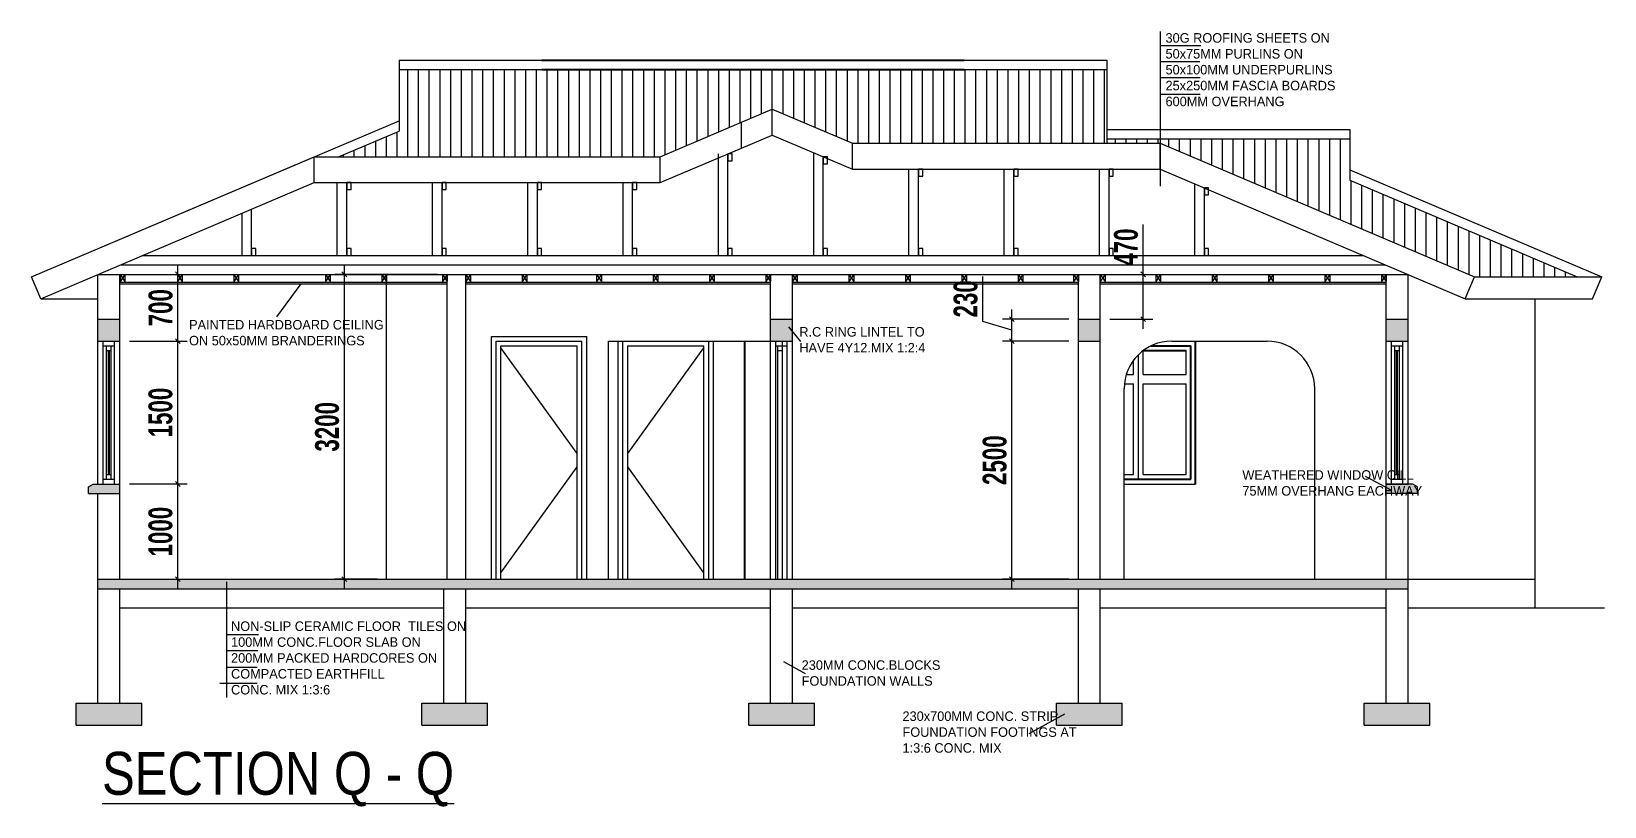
# Model space of a CAD drawing. Header units: inches. Extents: x 13362 to 219275, y -159770 to -978.
# Drawn here: x 164216 to 180726, y -127373 to -119238 of the extents above; entities that cross this region are included whole.
import ezdxf

# ---------------------------------------------------------------- set-up
doc = ezdxf.new("R2010")
doc.units = ezdxf.units.IN
doc.header["$LTSCALE"] = 15
doc.header["$MEASUREMENT"] = 0
doc.layers.get('0').update_dxf_attribs({"lineweight": 0})
doc.layers.get('Defpoints').update_dxf_attribs({"lineweight": 0})
doc.layers.add('A_All', color=252, linetype='Continuous')
for name, color, linetype, lineweight in [('dimemnsions', 4, 'Continuous', 0), ('hatch', 252, 'Continuous', 0), ('TEXTS', 3, 'Continuous', 0), ('WALL ELEV.', 43, 'Continuous', 20), ('window', 5, 'Continuous', 0)]:
    doc.layers.add(name, color=color, linetype=linetype, lineweight=lineweight)
doc.styles.add('ISO 100', font='TAHOMA.TTF', dxfattribs={"height": 100})
doc.styles.add('SS100', font='romab___.ttf', dxfattribs={"width": 0.7, "height": 250})
doc.styles.get("Standard").update_dxf_attribs({"font": 'arial.ttf', "height": 80})
doc.dimstyles.new('scale100', dxfattribs={"dimtxt": 250, "dimasz": 50, "dimexe": 100, "dimexo": 100, "dimgap": 50, "dimtad": 1, "dimdec": 0, "dimtxsty": 'SS100', "dimblk": 'OBLIQUE', "dimcen": 0.9, "dimdle": 100, "dimclrd": 256, "dimclre": 256, "dimclrt": 256, "dimadec": 0, "dimazin": 0, "dimtfac": 1, "dimtdec": 0, "dimtmove": 0, "dimatfit": 3, "dimldrblk": 'DOT', "dimfxl": 100, "dimlwd": 0, "dimlwe": 0, "dimarcsym": 0})

# ---------------------------------------------------------------- blocks, each defined once
blk = doc.blocks.new('_Oblique')
at = {"layer": 'window', "color": 0, "lineweight": -2}
blk.add_line((-0.5, -0.5), (0.5, 0.5), dxfattribs=at)
blk = doc.blocks.new('*D514')
at = {"layer": 'Defpoints', "color": 0}
for p in [(174506, -122487), (175204, -122487), (175204, -124987)]:
    blk.add_point(p, dxfattribs=at)
at = {"layer": 'dimemnsions', "lineweight": 0}
for p, q in [((175104, -122487), (174406, -122487)), ((174506, -125087), (174506, -122387)), ((175104, -124987), (174406, -124987))]:
    blk.add_line(p, q, dxfattribs=at)
at = {"layer": 'dimemnsions', "lineweight": 0, "xscale": 50, "yscale": 50, "zscale": 50}
for p, rotation in [((174506, -122487), 90), ((174506, -124987), 270)]:
    blk.add_blockref('_Oblique', p, dxfattribs=dict(at, rotation=rotation))
at = {"layer": 'dimemnsions', "insert": (174326, -123737), "char_height": 250, "attachment_point": 5, "rotation": 90, "style": 'SS100'}
blk.add_mtext('2500', dxfattribs=at)
blk = doc.blocks.new('_Dot')
at = {"layer": 'TEXTS', "color": 0, "lineweight": -2}
blk.add_line((-0.5, 0), (-1, 0), dxfattribs=at)
at = {"layer": 'TEXTS', "color": 0, "const_width": 0.5}
blk.add_lwpolyline([(-0.25, 0, 1), (0.25, 0, 1)], format="xyb", close=True, dxfattribs=at)
blk = doc.blocks.new('*D515')
at = {"layer": 'Defpoints', "color": 0}
for p in [(174506, -122257), (175204, -122257), (175204, -122487)]:
    blk.add_point(p, dxfattribs=at)
at = {"layer": 'dimemnsions', "lineweight": 0}
for p, q in [((174201, -122281), (174201, -121808)), ((174506, -122587), (174506, -122157)), ((174506, -122372), (174201, -122281)), ((175104, -122257), (174406, -122257)), ((175104, -122487), (174406, -122487))]:
    blk.add_line(p, q, dxfattribs=at)
at = {"layer": 'dimemnsions', "lineweight": 0, "xscale": 50, "yscale": 50, "zscale": 50}
for p, rotation in [((174506, -122257), 90), ((174506, -122487), 270)]:
    blk.add_blockref('_Oblique', p, dxfattribs=dict(at, rotation=rotation))
at = {"layer": 'dimemnsions', "insert": (174021, -122044), "char_height": 250, "attachment_point": 5, "rotation": 90, "style": 'SS100'}
blk.add_mtext('230', dxfattribs=at)
blk = doc.blocks.new('*D516')
at = {"layer": 'Defpoints', "color": 0}
for p in [(175434, -121787), (175884, -121787), (175434, -122257)]:
    blk.add_point(p, dxfattribs=at)
at = {"layer": 'dimemnsions', "lineweight": 0}
for p, q in [((175884, -121787), (175884, -121265)), ((175534, -121787), (175984, -121787)), ((175884, -122357), (175884, -121787)), ((175534, -122257), (175984, -122257))]:
    blk.add_line(p, q, dxfattribs=at)
at = {"layer": 'dimemnsions', "lineweight": 0, "xscale": 50, "yscale": 50, "zscale": 50}
for p, rotation in [((175884, -121787), 90), ((175884, -122257), 270)]:
    blk.add_blockref('_Oblique', p, dxfattribs=dict(at, rotation=rotation))
at = {"layer": 'dimemnsions', "insert": (175704, -121501), "char_height": 250, "attachment_point": 5, "rotation": 90, "style": 'SS100'}
blk.add_mtext('470', dxfattribs=at)
blk = doc.blocks.new('*D517')
at = {"layer": 'Defpoints', "color": 0}
for p in [(167500, -121787), (168579, -121787), (167944, -124987)]:
    blk.add_point(p, dxfattribs=at)
at = {"layer": 'dimemnsions', "lineweight": 0}
for p, q in [((168479, -121787), (167400, -121787)), ((167500, -125087), (167500, -121687)), ((167844, -124987), (167400, -124987))]:
    blk.add_line(p, q, dxfattribs=at)
at = {"layer": 'dimemnsions', "lineweight": 0, "xscale": 50, "yscale": 50, "zscale": 50}
for p, rotation in [((167500, -121787), 90), ((167500, -124987), 270)]:
    blk.add_blockref('_Oblique', p, dxfattribs=dict(at, rotation=rotation))
at = {"layer": 'dimemnsions', "insert": (167320, -123387), "char_height": 250, "attachment_point": 5, "rotation": 90, "style": 'SS100'}
blk.add_mtext('3200', dxfattribs=at)
blk = doc.blocks.new('*D518')
at = {"layer": 'Defpoints', "color": 0}
for p in [(165144, -123987), (165752, -123987), (165144, -124987)]:
    blk.add_point(p, dxfattribs=at)
at = {"layer": 'dimemnsions', "lineweight": 0}
for p, q in [((165244, -123987), (165852, -123987)), ((165752, -125087), (165752, -123887)), ((165244, -124987), (165852, -124987))]:
    blk.add_line(p, q, dxfattribs=at)
at = {"layer": 'dimemnsions', "lineweight": 0, "xscale": 50, "yscale": 50, "zscale": 50}
for p, rotation in [((165752, -123987), 90), ((165752, -124987), 270)]:
    blk.add_blockref('_Oblique', p, dxfattribs=dict(at, rotation=rotation))
at = {"layer": 'dimemnsions', "insert": (165571, -124487), "char_height": 250, "attachment_point": 5, "rotation": 90, "style": 'SS100'}
blk.add_mtext('1000', dxfattribs=at)
blk = doc.blocks.new('*D519')
at = {"layer": 'Defpoints', "color": 0}
for p in [(165144, -122487), (165752, -122487), (165144, -123987)]:
    blk.add_point(p, dxfattribs=at)
at = {"layer": 'dimemnsions', "lineweight": 0}
for p, q in [((165244, -122487), (165852, -122487)), ((165752, -124087), (165752, -122387)), ((165244, -123987), (165852, -123987))]:
    blk.add_line(p, q, dxfattribs=at)
at = {"layer": 'dimemnsions', "lineweight": 0, "xscale": 50, "yscale": 50, "zscale": 50}
for p, rotation in [((165752, -122487), 90), ((165752, -123987), 270)]:
    blk.add_blockref('_Oblique', p, dxfattribs=dict(at, rotation=rotation))
at = {"layer": 'dimemnsions', "insert": (165571, -123237), "char_height": 250, "attachment_point": 5, "rotation": 90, "style": 'SS100'}
blk.add_mtext('1500', dxfattribs=at)
blk = doc.blocks.new('*D520')
at = {"layer": 'Defpoints', "color": 0}
for p in [(165144, -121787), (165752, -121787), (165144, -122487)]:
    blk.add_point(p, dxfattribs=at)
at = {"layer": 'dimemnsions', "lineweight": 0}
for p, q in [((165244, -121787), (165852, -121787)), ((165752, -122587), (165752, -121687)), ((165244, -122487), (165852, -122487))]:
    blk.add_line(p, q, dxfattribs=at)
at = {"layer": 'dimemnsions', "lineweight": 0, "xscale": 50, "yscale": 50, "zscale": 50}
for p, rotation in [((165752, -121787), 90), ((165752, -122487), 270)]:
    blk.add_blockref('_Oblique', p, dxfattribs=dict(at, rotation=rotation))
at = {"layer": 'dimemnsions', "insert": (165572, -122137), "char_height": 250, "attachment_point": 5, "rotation": 90, "style": 'SS100'}
blk.add_mtext('700', dxfattribs=at)

msp = doc.modelspace()

# ---------------------------------------------------------------- hatches: boundary and pattern name
at = {"layer": 'hatch'}
h = msp.add_hatch(dxfattribs=at)
h.set_pattern_fill('ANSI31', color=144, scale=900, angle=45, style=0)
h.set_pattern_definition([(90, (34966.73, 0), (-112.5, 2e-14), [])])
h.paths.add_polyline_path([(168073.8, -119637.8), (168073.8, -120283.2), (167439.7, -120552.3), (170813.8, -120552.3), (171667.8, -120189.8), (171988.8, -120053.6), (172831.8, -120411.4), (175503.8, -120411.4), (175503.8, -119637.8)])
h.paths.add_polyline_path([(175503.8, -120365.8), (175503.8, -120411.4), (176061.8, -120411.4), (179361.5, -121812), (180440.5, -121812), (178053.8, -120798.9), (178053.8, -120365.8)])
h = msp.add_hatch(dxfattribs=at)
h.set_pattern_fill('AR-CONC', color=144, scale=25, style=0)
h.set_pattern_definition([(50, (34966.73, 0), (179.31505, -15.68803), [18.75, -206.25]), (355, (34966.73, 0), (-34.68783, 188.04803), [15, -165]), (100.4514, (34981.68, -1.3), (144.62735, 172.35989), [15.93505, -175.28553]), (46.1842, (34966.73, 50), (266.81026, -41.37975), [28.125, -309.375]), (96.6356, (34988.97, 46.55), (233.66568, 243.52947), [23.90257, -262.92825]), (351.1842, (34966.73, 50), (233.6655, 243.52965), [22.5, -247.5]), (21, (34991.73, 37.5), (149.22676, -100.65472), [18.75, -206.25]), (326, (34991.73, 37.5), (60.82883, 181.28751), [15, -165]), (71.4514, (35004.17, 29.11), (210.05566, 80.63262), [15.93505, -175.28553]), (37.5, (34966.73, 0), (3.039964, 83.223463), [0, -163, 0, -167.5, 0, -165.625]), (7.5, (34966.73, 0), (65.767384, 98.60293), [0, -95.5, 0, -159.25, 0, -63.125]), (327.5, (34910.98, 0), (133.45561, -5.638718), [0, -62.5, 0, -195, 0, -258.75]), (317.5, (34885.98, 0), (145.79654, 25.026246), [0, -81.25, 0, -129.5, 0, -183.75])])
h.paths.add_polyline_path([(178663.8, -124987.5), (164913.8, -124987.5), (164913.8, -125087.5), (178663.8, -125087.5)])
h.paths.add_polyline_path([(178763.8, -124017.5), (178713.8, -123987.5), (178433.8, -123987.5), (178433.8, -124087.5), (178763.8, -124087.5)])
h.paths.add_polyline_path([(178663.8, -122257.5), (178433.8, -122257.5), (178433.8, -122487.5), (178663.8, -122487.5)])
h.paths.add_polyline_path([(175433.8, -122257.5), (175203.8, -122257.5), (175203.8, -122487.5), (175433.8, -122487.5)])
h.paths.add_polyline_path([(172203.8, -122257.5), (171973.8, -122257.5), (171973.8, -122487.5), (172203.8, -122487.5)])
h.paths.add_polyline_path([(178893.8, -126287.5), (178203.8, -126287.5), (178203.8, -126517.5), (178893.8, -126517.5)])
h.paths.add_polyline_path([(175663.8, -126287.5), (174973.8, -126287.5), (174973.8, -126517.5), (175663.8, -126517.5)])
h.paths.add_polyline_path([(172433.8, -126287.5), (171743.8, -126287.5), (171743.8, -126517.5), (172433.8, -126517.5)])
h.paths.add_polyline_path([(169003.8, -126287.5), (168313.8, -126287.5), (168313.8, -126517.5), (169003.8, -126517.5)])
h.paths.add_polyline_path([(165373.8, -126287.5), (164683.8, -126287.5), (164683.8, -126517.5), (165373.8, -126517.5)])
h.paths.add_polyline_path([(165143.8, -123987.5), (164863.8, -123987.5), (164813.8, -124017.5), (164813.8, -124087.5), (165143.8, -124087.5)])
h.paths.add_polyline_path([(165143.8, -122257.5), (164913.8, -122257.5), (164913.8, -122487.5), (165143.8, -122487.5)])

# ---------------------------------------------------------------- linework, layer by layer
at = {"color": 7, "linetype": 'Continuous', "lineweight": 0, "ltscale": 1000}
msp.add_line((172339.5, -125980.2), (172114, -125853.6), dxfattribs=at)
at = {"layer": 'A_All', "color": 252, "linetype": 'Continuous', "lineweight": -3}
for p, q in [((169573.8, -119537.8), (174003.8, -119537.8)), ((169573.8, -119637.8), (174003.8, -119637.8)), ((171703.8, -124987.5), (171703.8, -122487.5)), ((176433.8, -123987.5), (176433.8, -122487.5)), ((175883.8, -122587.5), (176333.8, -122587.5)), ((175965.9, -122537.5), (176383.8, -122537.5)), ((176383.8, -123937.5), (176383.8, -122537.5)), ((175683.8, -123937.5), (176383.8, -123937.5))]:
    msp.add_line(p, q, dxfattribs=at)
at = {"layer": 'hatch', "color": 144}
for p, q in [((176061.8, -119237.5), (176061.8, -120861.9)), ((176489.3, -119387.9), (176061.8, -119387.9)), ((168073.8, -119537.8), (175503.8, -119537.8)), ((168073.8, -119537.8), (168073.8, -120283.2)), ((168073.8, -119637.8), (175503.8, -119637.8)), ((175503.8, -119537.8), (175503.8, -120411.4)), ((176477.3, -119556.4), (176061.8, -119556.4)), ((176483.3, -119724.8), (176061.8, -119724.8)), ((176483.3, -119899.3), (176061.8, -119899.3)), ((164216.1, -121812), (168073.8, -120174.6)), ((170813.8, -120552.3), (171667.8, -120189.8)), ((171667.8, -120189.8), (171988.8, -120053.6)), ((171667.8, -120461.4), (171667.8, -120189.8)), ((171988.8, -120325.2), (171988.8, -120053.6)), ((171988.8, -120053.6), (172831.8, -120411.4)), ((167439.7, -120552.3), (168073.8, -120283.2)), ((171667.8, -120461.4), (171988.8, -120325.2)), ((171988.8, -120325.2), (172831.8, -120683)), ((175503.8, -120265.8), (178053.8, -120265.8)), ((175718.8, -120265.8), (177053.8, -120265.8)), ((178053.8, -120265.8), (178053.8, -120798.9)), ((170813.8, -120823.9), (171667.8, -120461.4)), ((171425.9, -121587.5), (171425.9, -120521.7)), ((171525.9, -121587.5), (171525.9, -120521.7)), ((172425.9, -121587.5), (172425.9, -120510.7)), ((172831.8, -120683), (172831.8, -120411.4)), ((172831.8, -120411.4), (176061.8, -120411.4)), ((175503.8, -120365.8), (178053.8, -120365.8)), ((176061.8, -120683), (176061.8, -120411.4)), ((176061.8, -120411.4), (179361.5, -121812)), ((164216.1, -121812), (167183.8, -120552.3)), ((167183.8, -120823.9), (167183.8, -120552.3)), ((167183.8, -120552.3), (170813.8, -120552.3)), ((170813.8, -120823.9), (170813.8, -120552.3)), ((172525.9, -121587.5), (172525.9, -120553.1)), ((172831.8, -120683), (176061.8, -120683)), ((173425.9, -121587.5), (173425.9, -120683)), ((173525.9, -121587.5), (173525.9, -120683)), ((174425.9, -121587.5), (174425.9, -120683)), ((174525.9, -121587.5), (174525.9, -120683)), ((175425.9, -121587.5), (175425.9, -120683)), ((175525.9, -121587.5), (175525.9, -120683)), ((176061.8, -120683), (179263.8, -122042.2)), ((164313.8, -122042.2), (167183.8, -120823.9)), ((167183.8, -120823.9), (170813.8, -120823.9)), ((167425.9, -121587.5), (167425.9, -120823.9)), ((167525.9, -121587.5), (167525.9, -120823.9)), ((168425.9, -121587.5), (168425.9, -120823.9)), ((168525.9, -121587.5), (168525.9, -120823.9)), ((169425.9, -121587.5), (169425.9, -120823.9)), ((169525.9, -121587.5), (169525.9, -120823.9)), ((170425.9, -121587.5), (170425.9, -120823.9)), ((170525.9, -121587.5), (170525.9, -120823.9)), ((176425.9, -121587.5), (176425.9, -120837.5)), ((178053.8, -120690.3), (180696.5, -121812)), ((178053.8, -120798.9), (180440.5, -121812)), ((176525.9, -121587.5), (176525.9, -120880)), ((166425.9, -121587.5), (166425.9, -121145.6)), ((166525.9, -121587.5), (166525.9, -121103.2)), ((165385, -121587.5), (178192.6, -121587.5)), ((164313.8, -122042.2), (164216.1, -121812)), ((165149.4, -121687.5), (178428.2, -121687.5)), ((179263.8, -122042.2), (179361.5, -121812)), ((179361.5, -121812), (180696.5, -121812)), ((180598.8, -122042.2), (180696.5, -121812)), ((166790.9, -122232.3), (167046.7, -121885.5)), ((164313.8, -122042.2), (164913.8, -122042.2)), ((179263.8, -122042.2), (180598.8, -122042.2)), ((172160.3, -122338.1), (172286.1, -122493.3)), ((164913.8, -123987.5), (164913.8, -122487.5)), ((164968.8, -122537.5), (164968.8, -122487.5)), ((165088.8, -122537.5), (165088.8, -122487.5)), ((165143.8, -123987.5), (165143.8, -122487.5)), ((169043.8, -124987.5), (169043.8, -122437.5)), ((169043.8, -122437.5), (170043.8, -122437.5)), ((169093.8, -124987.5), (169093.8, -122487.5)), ((169093.8, -122487.5), (169993.8, -122487.5)), ((169993.8, -124987.5), (169993.8, -122487.5)), ((170043.8, -124987.5), (170043.8, -122437.5)), ((170273.8, -124987.5), (170273.8, -122487.5)), ((170273.8, -122487.5), (171973.8, -122487.5)), ((170373.8, -124987.5), (170373.8, -122487.5)), ((170423.8, -124987.5), (170423.8, -122487.5)), ((171323.8, -124987.5), (171323.8, -122487.5)), ((171373.8, -124987.5), (171373.8, -122487.5)), ((171973.8, -124987.5), (171973.8, -122437.5)), ((171973.8, -122487.5), (172203.8, -122487.5)), ((172028.8, -124987.5), (172028.8, -122487.5)), ((172028.8, -122537.5), (172028.8, -122487.5)), ((172098.8, -124987.5), (172098.8, -122487.5)), ((172148.8, -122537.5), (172148.8, -122487.5)), ((172148.8, -124987.5), (172148.8, -122487.5)), ((172203.8, -124987.5), (172203.8, -122437.5)), ((178433.8, -123987.5), (178433.8, -122487.5)), ((178488.8, -122537.5), (178488.8, -122487.5)), ((178608.8, -122537.5), (178608.8, -122487.5)), ((178663.8, -123987.5), (178663.8, -122487.5)), ((164968.8, -123937.5), (164968.8, -122537.5)), ((164968.8, -122537.5), (165088.8, -122537.5)), ((165003.8, -122587.5), (165003.8, -122537.5)), ((165003.8, -123887.5), (165003.8, -122587.5)), ((165003.8, -122587.5), (165053.8, -122587.5)), ((165023.8, -123887.5), (165023.8, -122587.5)), ((165033.8, -123887.5), (165033.8, -122587.5)), ((165053.8, -122587.5), (165053.8, -122537.5)), ((165053.8, -123887.5), (165053.8, -122587.5)), ((165088.8, -123937.5), (165088.8, -122537.5)), ((169143.8, -124987.5), (169143.8, -122537.5)), ((169143.8, -122537.5), (169943.8, -122537.5)), ((169943.8, -123668), (169143.8, -122556.9)), ((169943.8, -124987.5), (169943.8, -122537.5)), ((170473.8, -124987.5), (170473.8, -122537.5)), ((170473.8, -122537.5), (171273.8, -122537.5)), ((170473.8, -123668), (171273.8, -122556.9)), ((171273.8, -124987.5), (171273.8, -122537.5)), ((172028.8, -122537.5), (172148.8, -122537.5)), ((172048.8, -124987.5), (172048.8, -122537.5)), ((172048.8, -122587.5), (172048.8, -122537.5)), ((172048.8, -122587.5), (172098.8, -122587.5)), ((175833.8, -123937.5), (175833.8, -122630.4)), ((175833.8, -123937.5), (175833.8, -122630.4)), ((175883.8, -122587.5), (176333.8, -122587.5)), ((175883.8, -122837.5), (175883.8, -122587.5)), ((175965.9, -122537.5), (176383.8, -122537.5)), ((176333.8, -122837.5), (176333.8, -122587.5)), ((176383.8, -123937.5), (176383.8, -122537.5)), ((178488.8, -123937.5), (178488.8, -122537.5)), ((178488.8, -122537.5), (178608.8, -122537.5)), ((178523.8, -122587.5), (178523.8, -122537.5)), ((178523.8, -123887.5), (178523.8, -122587.5)), ((178523.8, -122587.5), (178573.8, -122587.5)), ((178543.8, -123887.5), (178543.8, -122587.5)), ((178553.8, -123887.5), (178553.8, -122587.5)), ((178573.8, -122587.5), (178573.8, -122537.5)), ((178573.8, -123887.5), (178573.8, -122587.5)), ((178608.8, -123937.5), (178608.8, -122537.5)), ((175783.8, -122837.5), (175783.8, -122687.5)), ((175686.3, -122937.5), (175783.8, -122937.5)), ((175706.8, -122837.5), (175783.8, -122837.5)), ((175783.8, -123887.5), (175783.8, -122937.5)), ((175883.8, -122837.5), (176333.8, -122837.5)), ((175883.8, -123887.5), (175883.8, -122937.5)), ((175883.8, -122937.5), (176333.8, -122937.5)), ((176333.8, -123887.5), (176333.8, -122937.5)), ((169143.8, -124918), (169943.8, -123806.9)), ((171273.8, -124918), (170473.8, -123806.9)), ((164968.8, -123987.5), (164968.8, -123937.5)), ((164968.8, -123937.5), (165088.8, -123937.5)), ((165003.8, -123937.5), (165003.8, -123887.5)), ((165003.8, -123887.5), (165053.8, -123887.5)), ((165053.8, -123937.5), (165053.8, -123887.5)), ((165088.8, -123987.5), (165088.8, -123937.5)), ((175683.8, -123887.5), (175783.8, -123887.5)), ((175683.8, -123937.5), (176383.8, -123937.5)), ((175883.8, -123887.5), (176333.8, -123887.5)), ((175883.8, -123887.5), (176333.8, -123887.5)), ((178485.4, -124053.2), (178215.6, -123909.2)), ((178433.8, -123987.5), (178663.8, -123987.5)), ((178488.8, -123987.5), (178488.8, -123937.5)), ((178488.8, -123937.5), (178608.8, -123937.5)), ((178523.8, -123937.5), (178523.8, -123887.5)), ((178523.8, -123887.5), (178573.8, -123887.5)), ((178573.8, -123937.5), (178573.8, -123887.5)), ((178608.8, -123987.5), (178608.8, -123937.5)), ((166268.3, -126228.8), (166268.3, -125014.9)), ((166598.3, -125571), (166268.3, -125571)), ((166593.5, -125739.5), (166268.3, -125739.5)), ((166583.9, -125912.9), (166268.3, -125912.9)), ((166583.9, -126081.4), (166193.5, -126081.4))]:
    msp.add_line(p, q, dxfattribs=at)
for points in [[(171525.9, -120594.3), (171570.2, -120594.3), (171570.2, -120521.7), (171525.9, -120521.7)], [(172525.9, -120625.7), (172570.2, -120625.7), (172570.2, -120553.1), (172525.9, -120553.1)], [(173525.9, -120755.6), (173570.2, -120755.6), (173570.2, -120683), (173525.9, -120683)], [(174525.9, -120755.6), (174570.2, -120755.6), (174570.2, -120683), (174525.9, -120683)], [(175525.9, -120755.6), (175570.2, -120755.6), (175570.2, -120683), (175525.9, -120683)], [(167525.9, -120896.5), (167570.2, -120896.5), (167570.2, -120823.9), (167525.9, -120823.9)], [(168525.9, -120896.5), (168570.2, -120896.5), (168570.2, -120823.9), (168525.9, -120823.9)], [(169525.9, -120896.5), (169570.2, -120896.5), (169570.2, -120823.9), (169525.9, -120823.9)], [(170525.9, -120896.5), (170570.2, -120896.5), (170570.2, -120823.9), (170525.9, -120823.9)], [(176525.9, -120952.6), (176570.2, -120952.6), (176570.2, -120880), (176525.9, -120880)], [(166525.9, -121587.5), (166570.2, -121587.5), (166570.2, -121514.9), (166525.9, -121514.9)], [(167525.9, -121587.5), (167570.2, -121587.5), (167570.2, -121514.9), (167525.9, -121514.9)], [(168525.9, -121587.5), (168570.2, -121587.5), (168570.2, -121514.9), (168525.9, -121514.9)], [(169525.9, -121587.5), (169570.2, -121587.5), (169570.2, -121514.9), (169525.9, -121514.9)], [(170525.9, -121587.5), (170570.2, -121587.5), (170570.2, -121514.9), (170525.9, -121514.9)], [(171525.9, -121587.5), (171570.2, -121587.5), (171570.2, -121514.9), (171525.9, -121514.9)], [(172525.9, -121587.5), (172570.2, -121587.5), (172570.2, -121514.9), (172525.9, -121514.9)], [(173525.9, -121587.5), (173570.2, -121587.5), (173570.2, -121514.9), (173525.9, -121514.9)], [(174525.9, -121587.5), (174570.2, -121587.5), (174570.2, -121514.9), (174525.9, -121514.9)], [(175525.9, -121587.5), (175570.2, -121587.5), (175570.2, -121514.9), (175525.9, -121514.9)], [(176525.9, -121587.5), (176570.2, -121587.5), (176570.2, -121514.9), (176525.9, -121514.9)]]:
    msp.add_lwpolyline(points, close=True, dxfattribs=at)
at = {"layer": 'WALL ELEV.', "lineweight": 13}
for p, q in [((164913.8, -122487.5), (164913.8, -121787.5)), ((164913.8, -121787.5), (178663.8, -121787.5)), ((165143.8, -122487.5), (165143.8, -121787.5)), ((165147.8, -121787.5), (165147.8, -121862.5)), ((165197.8, -121787.5), (165147.8, -121862.5)), ((165147.8, -121787.5), (165197.8, -121862.5)), ((165197.8, -121787.5), (165197.8, -121862.5)), ((165747.8, -121787.5), (165747.8, -121862.5)), ((165747.8, -121787.5), (165797.8, -121862.5)), ((165797.8, -121787.5), (165747.8, -121862.5)), ((165797.8, -121787.5), (165797.8, -121862.5)), ((166339.8, -121787.5), (166339.8, -121862.5)), ((166339.8, -121787.5), (166389.8, -121862.5)), ((166389.8, -121787.5), (166339.8, -121862.5)), ((166389.8, -121787.5), (166389.8, -121862.5)), ((167301.8, -121787.5), (167301.8, -121862.5)), ((167301.8, -121787.5), (167351.8, -121862.5)), ((167351.8, -121787.5), (167301.8, -121862.5)), ((167351.8, -121787.5), (167351.8, -121862.5)), ((167893.8, -121787.5), (167893.8, -121862.5)), ((167893.8, -121787.5), (167943.8, -121862.5)), ((167943.8, -121787.5), (167893.8, -121862.5)), ((167943.8, -124987.5), (167943.8, -121787.5)), ((167943.8, -121787.5), (167943.8, -121862.5)), ((168528.8, -121787.5), (168528.8, -121862.5)), ((168528.8, -121787.5), (168578.8, -121862.5)), ((168578.8, -121787.5), (168528.8, -121862.5)), ((168528.8, -121787.5), (168528.8, -121862.5)), ((168528.8, -121787.5), (168578.8, -121862.5)), ((168578.8, -121787.5), (168528.8, -121862.5)), ((168578.8, -124987.5), (168578.8, -121787.5)), ((168578.8, -121787.5), (168578.8, -121862.5)), ((168578.8, -121787.5), (168578.8, -121862.5)), ((168773.8, -124987.5), (168773.8, -121787.5)), ((168773.8, -121787.5), (168773.8, -121862.5)), ((168773.8, -121787.5), (168823.8, -121862.5)), ((168823.8, -121787.5), (168773.8, -121862.5)), ((168823.8, -121787.5), (168823.8, -121862.5)), ((169365.8, -121787.5), (169365.8, -121862.5)), ((169365.8, -121787.5), (169415.8, -121862.5)), ((169415.8, -121787.5), (169365.8, -121862.5)), ((169365.8, -121787.5), (169365.8, -121862.5)), ((169365.8, -121787.5), (169415.8, -121862.5)), ((169415.8, -121787.5), (169365.8, -121862.5)), ((169415.8, -121787.5), (169415.8, -121862.5)), ((169415.8, -121787.5), (169415.8, -121862.5)), ((170147.8, -121787.5), (170147.8, -121862.5)), ((170147.8, -121787.5), (170197.8, -121862.5)), ((170197.8, -121787.5), (170147.8, -121862.5)), ((170197.8, -121787.5), (170197.8, -121862.5)), ((170739.8, -121787.5), (170739.8, -121862.5)), ((170739.8, -121787.5), (170789.8, -121862.5)), ((170789.8, -121787.5), (170739.8, -121862.5)), ((170739.8, -121787.5), (170739.8, -121862.5)), ((170739.8, -121787.5), (170789.8, -121862.5)), ((170789.8, -121787.5), (170739.8, -121862.5)), ((170789.8, -121787.5), (170789.8, -121862.5)), ((170789.8, -121787.5), (170789.8, -121862.5)), ((171331.8, -121787.5), (171331.8, -121862.5)), ((171331.8, -121787.5), (171381.8, -121862.5)), ((171381.8, -121787.5), (171331.8, -121862.5)), ((171331.8, -121787.5), (171331.8, -121862.5)), ((171331.8, -121787.5), (171381.8, -121862.5)), ((171381.8, -121787.5), (171331.8, -121862.5)), ((171381.8, -121787.5), (171381.8, -121862.5)), ((171381.8, -121787.5), (171381.8, -121862.5)), ((171923.8, -121787.5), (171923.8, -121862.5)), ((171923.8, -121787.5), (171973.8, -121862.5)), ((171973.8, -121787.5), (171923.8, -121862.5)), ((171973.8, -122487.5), (171973.8, -121787.5)), ((171973.8, -121787.5), (171973.8, -121862.5)), ((172203.8, -122487.5), (172203.8, -121787.5)), ((172203.8, -121787.5), (172203.8, -121862.5)), ((172203.8, -121787.5), (172253.8, -121862.5)), ((172253.8, -121787.5), (172203.8, -121862.5)), ((172253.8, -121787.5), (172253.8, -121862.5)), ((172795.8, -121787.5), (172795.8, -121862.5)), ((172795.8, -121787.5), (172845.8, -121862.5)), ((172845.8, -121787.5), (172795.8, -121862.5)), ((172795.8, -121787.5), (172795.8, -121862.5)), ((172795.8, -121787.5), (172845.8, -121862.5)), ((172845.8, -121787.5), (172795.8, -121862.5)), ((172795.8, -121787.5), (172795.8, -121862.5)), ((172795.8, -121787.5), (172845.8, -121862.5)), ((172845.8, -121787.5), (172795.8, -121862.5)), ((172845.8, -121787.5), (172845.8, -121862.5)), ((172845.8, -121787.5), (172845.8, -121862.5)), ((172845.8, -121787.5), (172845.8, -121862.5)), ((173387.8, -121787.5), (173387.8, -121862.5)), ((173387.8, -121787.5), (173437.8, -121862.5)), ((173437.8, -121787.5), (173387.8, -121862.5)), ((173387.8, -121787.5), (173387.8, -121862.5)), ((173387.8, -121787.5), (173437.8, -121862.5)), ((173437.8, -121787.5), (173387.8, -121862.5)), ((173387.8, -121787.5), (173387.8, -121862.5)), ((173387.8, -121787.5), (173437.8, -121862.5)), ((173437.8, -121787.5), (173387.8, -121862.5)), ((173437.8, -121787.5), (173437.8, -121862.5)), ((173437.8, -121787.5), (173437.8, -121862.5)), ((173437.8, -121787.5), (173437.8, -121862.5)), ((173979.8, -121787.5), (173979.8, -121862.5)), ((173979.8, -121787.5), (174029.8, -121862.5)), ((174029.8, -121787.5), (173979.8, -121862.5)), ((173979.8, -121787.5), (173979.8, -121862.5)), ((173979.8, -121787.5), (174029.8, -121862.5)), ((174029.8, -121787.5), (173979.8, -121862.5)), ((173979.8, -121787.5), (173979.8, -121862.5)), ((173979.8, -121787.5), (174029.8, -121862.5)), ((174029.8, -121787.5), (173979.8, -121862.5)), ((174029.8, -121787.5), (174029.8, -121862.5)), ((174029.8, -121787.5), (174029.8, -121862.5)), ((174029.8, -121787.5), (174029.8, -121862.5)), ((174571.8, -121787.5), (174571.8, -121862.5)), ((174571.8, -121787.5), (174621.8, -121862.5)), ((174621.8, -121787.5), (174571.8, -121862.5)), ((174571.8, -121787.5), (174571.8, -121862.5)), ((174571.8, -121787.5), (174621.8, -121862.5)), ((174621.8, -121787.5), (174571.8, -121862.5)), ((174621.8, -121787.5), (174621.8, -121862.5)), ((174621.8, -121787.5), (174621.8, -121862.5)), ((175153.8, -121787.5), (175153.8, -121862.5)), ((175153.8, -121787.5), (175203.8, -121862.5)), ((175203.8, -121787.5), (175153.8, -121862.5)), ((175153.8, -121787.5), (175153.8, -121862.5)), ((175153.8, -121787.5), (175203.8, -121862.5)), ((175203.8, -121787.5), (175153.8, -121862.5)), ((175203.8, -124987.5), (175203.8, -121787.5)), ((175203.8, -121787.5), (175203.8, -121862.5)), ((175203.8, -121787.5), (175203.8, -121862.5)), ((175433.8, -124987.5), (175433.8, -121787.5)), ((175433.8, -121787.5), (175433.8, -121862.5)), ((175433.8, -121787.5), (175483.8, -121862.5)), ((175483.8, -121787.5), (175433.8, -121862.5)), ((175483.8, -121787.5), (175483.8, -121862.5)), ((176015.8, -121787.5), (176015.8, -121862.5)), ((176015.8, -121787.5), (176065.8, -121862.5)), ((176065.8, -121787.5), (176015.8, -121862.5)), ((176065.8, -121787.5), (176065.8, -121862.5)), ((176607.8, -121787.5), (176607.8, -121862.5)), ((176607.8, -121787.5), (176657.8, -121862.5)), ((176657.8, -121787.5), (176607.8, -121862.5)), ((176607.8, -121787.5), (176607.8, -121862.5)), ((176607.8, -121787.5), (176657.8, -121862.5)), ((176657.8, -121787.5), (176607.8, -121862.5)), ((176657.8, -121787.5), (176657.8, -121862.5)), ((176657.8, -121787.5), (176657.8, -121862.5)), ((177199.8, -121787.5), (177199.8, -121862.5)), ((177199.8, -121787.5), (177249.8, -121862.5)), ((177249.8, -121787.5), (177199.8, -121862.5)), ((177199.8, -121787.5), (177199.8, -121862.5)), ((177199.8, -121787.5), (177249.8, -121862.5)), ((177249.8, -121787.5), (177199.8, -121862.5)), ((177249.8, -121787.5), (177249.8, -121862.5)), ((177249.8, -121787.5), (177249.8, -121862.5)), ((177791.8, -121787.5), (177791.8, -121862.5)), ((177791.8, -121787.5), (177841.8, -121862.5)), ((177841.8, -121787.5), (177791.8, -121862.5)), ((177791.8, -121787.5), (177791.8, -121862.5)), ((177791.8, -121787.5), (177841.8, -121862.5)), ((177841.8, -121787.5), (177791.8, -121862.5)), ((177841.8, -121787.5), (177841.8, -121862.5)), ((177841.8, -121787.5), (177841.8, -121862.5)), ((178383.8, -121787.5), (178383.8, -121862.5)), ((178383.8, -121787.5), (178433.8, -121862.5)), ((178433.8, -121787.5), (178383.8, -121862.5)), ((178433.8, -122487.5), (178433.8, -121787.5)), ((178433.8, -121787.5), (178433.8, -121862.5)), ((178663.8, -122487.5), (178663.8, -121787.5)), ((165143.8, -121867.5), (168578.8, -121867.5)), ((165143.8, -121887.5), (168578.8, -121887.5)), ((168773.8, -121867.5), (171973.8, -121867.5)), ((168773.8, -121887.5), (171973.8, -121887.5)), ((172203.8, -121867.5), (175203.8, -121867.5)), ((172203.8, -121887.5), (175203.8, -121887.5)), ((175433.8, -121867.5), (178433.8, -121867.5)), ((175433.8, -121887.5), (178433.8, -121887.5)), ((179998.8, -125287.5), (179998.8, -122042.2)), ((164913.8, -122257.5), (165143.8, -122257.5)), ((171973.8, -122257.5), (172203.8, -122257.5)), ((175203.8, -122257.5), (175433.8, -122257.5)), ((178433.8, -122257.5), (178663.8, -122257.5)), ((164913.8, -122487.5), (165143.8, -122487.5)), ((175203.8, -122487.5), (175433.8, -122487.5)), ((176183.8, -122487.5), (177183.8, -122487.5)), ((176183.8, -122487.5), (176433.8, -122487.5)), ((176433.8, -123987.5), (176433.8, -122487.5)), ((178433.8, -122487.5), (178663.8, -122487.5)), ((175683.8, -124987.5), (175683.8, -122987.5)), ((177683.8, -124987.5), (177683.8, -122987.5)), ((164813.8, -124017.5), (164863.8, -123987.5)), ((164863.8, -123987.5), (165143.8, -123987.5)), ((165143.8, -124987.5), (165143.8, -123987.5)), ((175683.8, -123987.5), (176433.8, -123987.5)), ((178433.8, -124987.5), (178433.8, -123987.5)), ((178713.8, -123987.5), (178433.8, -123987.5)), ((178763.8, -124017.5), (178713.8, -123987.5)), ((164813.8, -124087.5), (164813.8, -124017.5)), ((164813.8, -124087.5), (165143.8, -124087.5)), ((164913.8, -126287.5), (164913.8, -124087.5)), ((178763.8, -124087.5), (178433.8, -124087.5)), ((178663.8, -126287.5), (178663.8, -124087.5)), ((178763.8, -124087.5), (178763.8, -124017.5)), ((164913.8, -124987.5), (179998.8, -124987.5)), ((164913.8, -125087.5), (178663.8, -125087.5)), ((165143.8, -126287.5), (165143.8, -125087.5)), ((168543.8, -126287.5), (168543.8, -125087.5)), ((168773.8, -126287.5), (168773.8, -125087.5)), ((171973.8, -126287.5), (171973.8, -125087.5)), ((172203.8, -126287.5), (172203.8, -125087.5)), ((175203.8, -126287.5), (175203.8, -125087.5)), ((175433.8, -126287.5), (175433.8, -125087.5)), ((178433.8, -126287.5), (178433.8, -125087.5)), ((165143.8, -125287.5), (168543.8, -125287.5)), ((168773.8, -125287.5), (171973.8, -125287.5)), ((172203.8, -125287.5), (175203.8, -125287.5)), ((175433.8, -125287.5), (178433.8, -125287.5)), ((178663.8, -125287.5), (180726.1, -125287.5)), ((164683.8, -126287.5), (165373.8, -126287.5)), ((164683.8, -126517.5), (164683.8, -126287.5)), ((165373.8, -126517.5), (165373.8, -126287.5)), ((168313.8, -126517.5), (168313.8, -126287.5)), ((168313.8, -126287.5), (169003.8, -126287.5)), ((169003.8, -126517.5), (169003.8, -126287.5)), ((171743.8, -126517.5), (171743.8, -126287.5)), ((171743.8, -126287.5), (172433.8, -126287.5)), ((172433.8, -126517.5), (172433.8, -126287.5)), ((174973.8, -126517.5), (174973.8, -126287.5)), ((174973.8, -126287.5), (175663.8, -126287.5)), ((175663.8, -126517.5), (175663.8, -126287.5)), ((178203.8, -126517.5), (178203.8, -126287.5)), ((178203.8, -126287.5), (178893.8, -126287.5)), ((178893.8, -126517.5), (178893.8, -126287.5)), ((174685.7, -126605), (175060.2, -126400.5)), ((164683.8, -126517.5), (165373.8, -126517.5)), ((168313.8, -126517.5), (169003.8, -126517.5)), ((171743.8, -126517.5), (172433.8, -126517.5)), ((174973.8, -126517.5), (175663.8, -126517.5)), ((178203.8, -126517.5), (178893.8, -126517.5))]:
    msp.add_line(p, q, dxfattribs=at)
for centre, start, end in [((176183.8, -122987.5), 90, 180), ((177183.8, -122987.5), 0, 90)]:
    msp.add_arc(centre, 500, start, end, dxfattribs=at)

# ---------------------------------------------------------------- texts
at = {"layer": 'hatch', "color": 144, "char_height": 100, "width": 8314.311, "attachment_point": 1}
for s, insert in [('{\\fCityBlueprint|b0|i0|c2|p2;30G ROOFING SHEETS ON\\P50x75MM PURLINS ON\\P50x100MM UNDERPURLINS\\P25x250MM FASCIA BOARDS\\P600MM OVERHANG}', (176118.5, -119255.3)), ('{\\fCityBlueprint|b0|i0|c2|p2;PAINTED HARDBOARD CEILING \\PON 50x50MM BRANDERINGS}', (165870.3, -122265.6)), ('{\\fCityBlueprint|b0|i0|c2|p2;R.C RING LINTEL TO\\PHAVE 4Y12.MIX 1:2:4}', (172275.3, -122340.2)), ('{\\fCityBlueprint|b0|i0|c2|p2;WEATHERED WINDOW CILL\\P75MM OVERHANG EACHWAY}', (176924.9, -123842.5)), ('{\\fCityBlueprint|b0|i0|c2|p2;NON-SLIP CERAMIC FLOOR  TILES ON\\P100MM CONC.FLOOR SLAB ON\\P200MM PACKED HARDCORES ON\\PCOMPACTED EARTHFILL\\PCONC. MIX 1:3:6}', (166310.8, -125429.6)), ('{\\fCityBlueprint|b0|i0|c2|p2;230MM CONC.BLOCKS\\PFOUNDATION WALLS}', (172299.7, -125837.6)), ('{\\fCityBlueprint|b0|i0|c2|p2;230x700MM CONC. STRIP\\PFOUNDATION FOOTINGS AT\\P1:3:6 CONC. MIX}', (173358, -126374.2))]:
    msp.add_mtext(s, dxfattribs=dict(at, insert=insert))
at = {"layer": 'TEXTS', "insert": (164956.6, -126798.9), "char_height": 450, "width": 9713.113, "attachment_point": 1, "style": 'ISO 100'}
msp.add_mtext('{\\fSwis721 BdCnOul BT|b0|i0|c0|p82;\\LSECTION Q - Q}', dxfattribs=at)

# ---------------------------------------------------------------- dimensions: what is measured, and where the dimension line sits
at = {"layer": 'dimemnsions'}
for base, p1, p2, override, picture, middle in [((175884.3, -121787.5), (175433.8, -122257.5), (175433.8, -121787.5), {"dimfxl": 25}, '*D516', (175704.4, -121501.3)), ((165752.4, -121787.5), (165143.8, -122487.5), (165143.8, -121787.5), {"dimtmove": 1, "dimfxl": 25}, '*D520', (165572.4, -122137.5)), ((167499.7, -121787.5), (167943.8, -124987.5), (168578.8, -121787.5), {"dimfxl": 25}, '*D517', (167319.6, -123387.5)), ((174506.3, -122257.5), (175203.8, -122487.5), (175203.8, -122257.5), {"dimtmove": 1, "dimfxl": 25}, '*D515', (174021, -122230.9)), ((165752.4, -122487.5), (165143.8, -123987.5), (165143.8, -122487.5), {"dimtmove": 1, "dimfxl": 25}, '*D519', (165571.5, -123237.5)), ((174506.3, -122487.5), (175203.8, -124987.5), (175203.8, -122487.5), {"dimfxl": 25}, '*D514', (174326.3, -123737.5)), ((165752.4, -123987.5), (165143.8, -124987.5), (165143.8, -123987.5), {"dimfxl": 25}, '*D518', (165571.5, -124487.5))]:
    dim = msp.add_linear_dim(base=base, p1=p1, p2=p2, angle=90, dimstyle='scale100', override=override, dxfattribs=at)
    dim.commit()
    dim.dimension.update_dxf_attribs({"geometry": picture, "text_midpoint": middle})

doc.saveas('drawing.dxf')
